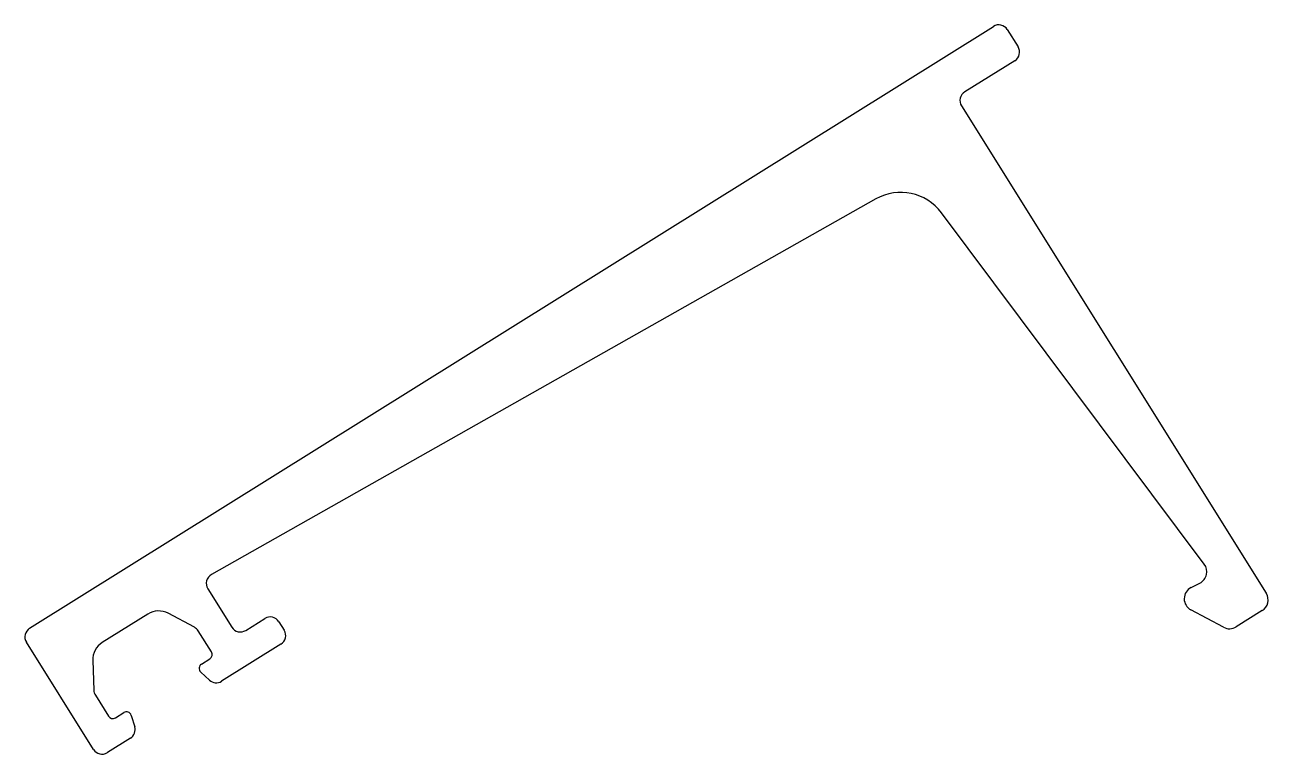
# Model space of a CAD drawing. Extents: x -33.5 to 27.9, y 8 to 44.
import ezdxf

# ---------------------------------------------------------------- set-up
doc = ezdxf.new("R2010")
doc.units = 0
doc.layers.add('PROFILE', color=1, linetype='CONTINUOUS')

msp = doc.modelspace()

# ---------------------------------------------------------------- linework, layer by layer
at = {"layer": 'PROFILE', "color": 7}
for p, q in [((-33.281, 14.189), (14.337, 43.944)), ((15.026, 43.785), (15.556, 42.937)), ((15.397, 42.248), (12.923, 40.702)), ((12.764, 40.013), (27.82, 15.92)), ((8.536, 35.413), (-24.298, 16.838)), ((24.761, 17.354), (11.77, 34.734)), ((-24.476, 16.138), (-23.29, 14.241)), ((24.11, 16.202), (24.544, 16.423)), ((-27.437, 14.893), (-29.691, 13.484)), ((-25.134, 14.235), (-26.437, 14.928)), ((25.714, 14.235), (24.1, 15.093)), ((27.621, 15.059), (26.339, 14.257)), ((-22.601, 14.082), (-21.658, 14.671)), ((-20.969, 14.512), (-20.704, 14.088)), ((-24.298, 13.022), (-24.945, 14.058)), ((-30.128, 8.2), (-33.44, 13.5)), ((-20.863, 13.399), (-23.794, 11.568)), ((-30.161, 12.601), (-30.109, 11.126)), ((-24.789, 12.42), (-24.377, 12.678)), ((-24.399, 11.627), (-24.827, 12.025)), ((-30.033, 10.879), (-29.386, 9.843)), ((-29.041, 9.763), (-28.629, 10.02)), ((-28.258, 9.881), (-28.087, 9.322)), ((-28.3, 8.752), (-29.439, 8.041))]:
    msp.add_line(p, q, dxfattribs=at)
for centre, radius, start, end in [((14.602, 43.52), 0.5, 32, 122), ((15.132, 42.672), 0.5, 302, 32), ((13.188, 40.278), 0.5, 122, 212.00269), ((9.767, 33.237), 2.5, 36.77749, 119.49857), ((24.26, 16.98), 0.625, 297.00269, 36.77749), ((-24.052, 16.403), 0.5, 119.49857, 212), ((24.394, 15.645), 0.625, 117.00269, 242.00269), ((27.29, 15.589), 0.625, 302.00269, 32.00269), ((-26.907, 14.045), 1, 62, 122), ((-21.393, 14.247), 0.5, 32, 122), ((-33.016, 13.765), 0.5, 122, 212), ((-25.369, 13.793), 0.5, 32, 62), ((-22.866, 14.506), 0.5, 212, 302), ((26.007, 14.787), 0.625, 242.00269, 302.00269), ((-21.128, 13.823), 0.5, 302, 32), ((-29.161, 12.636), 1, 122, 182), ((-24.51, 12.89), 0.25, 302, 32), ((-24.657, 12.208), 0.25, 122, 227), ((-29.609, 11.144), 0.5, 182, 212), ((-24.058, 11.992), 0.5, 227, 302), ((-29.174, 9.975), 0.25, 212, 302), ((-28.497, 9.808), 0.25, 17, 122), ((-28.565, 9.176), 0.5, 302, 17), ((-29.704, 8.465), 0.5, 212, 302)]:
    msp.add_arc(centre, radius, start, end, dxfattribs=at)

doc.saveas('drawing.dxf')
